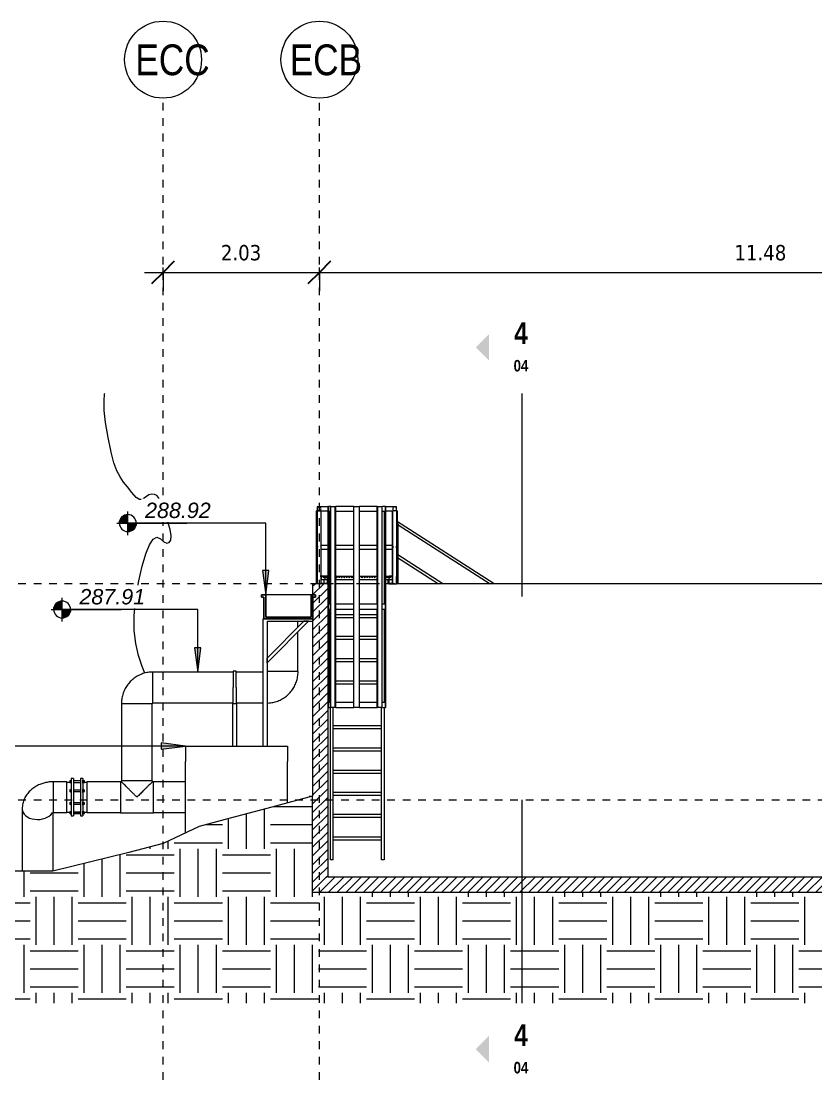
# Model space of a CAD drawing. Header units: metres. Extents: x 118 to 451, y -76 to 55.
# Drawn here: x 425.05 to 435.39, y -3.21 to 10.56 of the extents above; entities that cross this region are included whole.
import ezdxf

# ---------------------------------------------------------------- set-up
doc = ezdxf.new("R2010")
doc.units = ezdxf.units.M
for name, pattern in [('Centre', [0.03175, 0.00635, -0.00475, 0.0159, -0.00475]), ('Grid Line', [0.022225, 0.0127, -0.003175, 0.003175, -0.003175]), ('Hidden', [0.007144, 0.004763, -0.002381])]:
    doc.linetypes.add(name, pattern=pattern)
for name, color, linetype, lineweight in [('A-ANNO-DIMS', 7, 'Continuous', 9), ('A-ANNO-DIMS-100', 7, 'Continuous', 9), ('A-DETL-GENF', 7, 'Continuous', 9), ('A-DETL-THIN', 7, 'Continuous', 9), ('A-FLOR', 7, 'Continuous', 9), ('A-FLOR-HRAL', 7, 'Continuous', 9), ('A-FLOR-LEVL', 7, 'Continuous', 9), ('A-FLOR-PATT', 7, 'Continuous', 35), ('A-GENM', 7, 'Continuous', 9), ('A-WALL', 7, 'Continuous', 9), ('A-WALL-PATT', 7, 'Continuous', 35), ('G-ANNO-DIMS', 7, 'Continuous', 9), ('G-ANNO-SYMB', 7, 'Continuous', 9), ('P-PIPE', 7, 'Continuous', 9), ('S-BEAM', 7, 'Continuous', 9), ('S-COLS', 7, 'Continuous', 9), ('S-GRID', 7, 'Continuous', 9), ('S-GRID-IDEN', 7, 'Continuous', 9)]:
    doc.layers.add(name, color=color, linetype=linetype, lineweight=lineweight)
doc.layers.add('L-PLNT', color=7, linetype='Continuous', lineweight=18, true_color=0x7f7f7f)
doc.styles.add('Arial_I', font='ariali.ttf', dxfattribs={"height": 0.2})
doc.styles.add('Saira Condensed', font='SairaCondensed-Regular.ttf', dxfattribs={"height": 0.4})
doc.styles.add('Saira Condensed_B', font='', dxfattribs={"height": 0.15})
doc.styles.add('Saira Condensed_B_1', font='', dxfattribs={"height": 0.28})
doc.styles.add('Tahoma', font='tahoma.ttf', dxfattribs={"height": 0.2})
doc.styles.get('Saira Condensed_B').set_extended_font_data('Saira Condensed', bold=True)
doc.styles.get('Saira Condensed_B_1').set_extended_font_data('Saira Condensed', bold=True)
doc.dimstyles.new('R_Tahoma_2_0', dxfattribs={"dimscale": 0.3048, "dimtxt": 0.208804, "dimasz": 0.984252, "dimexe": 0.787402, "dimexo": 0.492126, "dimgap": 0.328084, "dimtad": 1, "dimrnd": 0.01, "dimzin": 0, "dimdsep": 46, "dimtxsty": 'Tahoma', "dimblk1": 'OBLIQUE', "dimblk2": 'OBLIQUE', "dimsah": 1, "dimcen": 0.09, "dimdle": 0.787402, "dimazin": 2, "dimtfac": 1, "dimtdec": 4, "dimtix": 1, "dimtmove": 0, "dimatfit": 3, "dimfxl": 1, "dimtvp": 1, "dimtolj": 1, "dimtzin": 0, "dimarcsym": 2})
pattern_1 = [(45, (439.54384, 1.126), (-0.05656854, 0.05656854), [])]

# ---------------------------------------------------------------- blocks, each defined once
blk = doc.blocks.new('M_RPC Tree - Deciduous - Scarlet Oak - 12_5 Meters-642537-Sección 04')
at = {"layer": 'L-PLNT'}
for p, q in [((12.658, 5.617), (12.666, 5.71)), ((12.666, 5.71), (12.668, 5.717)), ((12.661, 5.494), (12.658, 5.617)), ((12.679, 5.337), (12.661, 5.494)), ((12.711, 5.142), (12.679, 5.337)), ((12.749, 4.955), (12.711, 5.142)), ((12.787, 4.814), (12.749, 4.955)), ((12.826, 4.711), (12.787, 4.814)), ((12.867, 4.631), (12.826, 4.711)), ((12.913, 4.565), (12.867, 4.631)), ((12.964, 4.501), (12.913, 4.565)), ((13.021, 4.427), (12.964, 4.501)), ((13.076, 4.365), (13.021, 4.427)), ((13.279, 4.407), (13.241, 4.398)), ((13.316, 4.403), (13.279, 4.407)), ((13.118, 4.338), (13.076, 4.365)), ((13.152, 4.338), (13.118, 4.338)), ((13.182, 4.354), (13.152, 4.338)), ((13.21, 4.377), (13.182, 4.354)), ((13.241, 4.398), (13.21, 4.377)), ((13.344, 4.389), (13.316, 4.403)), ((13.368, 4.362), (13.344, 4.389)), ((13.39, 4.318), (13.368, 4.362)), ((13.414, 4.255), (13.39, 4.318)), ((13.444, 4.17), (13.414, 4.255)), ((13.484, 4.059), (13.444, 4.17)), ((13.518, 3.949), (13.484, 4.059)), ((13.531, 3.866), (13.518, 3.949)), ((13.526, 3.81), (13.531, 3.866)), ((13.201, 3.63), (13.249, 3.748)), ((13.249, 3.748), (13.298, 3.823)), ((13.298, 3.823), (13.346, 3.85)), ((13.346, 3.85), (13.393, 3.827)), ((13.393, 3.827), (13.437, 3.788)), ((13.437, 3.788), (13.476, 3.772)), ((13.476, 3.772), (13.506, 3.778)), ((13.506, 3.778), (13.526, 3.81)), ((13.155, 3.473), (13.201, 3.63)), ((13.113, 3.279), (13.155, 3.473)), ((13.074, 3.054), (13.113, 3.279)), ((13.051, 2.83), (13.074, 3.054)), ((13.052, 2.636), (13.051, 2.83)), ((13.072, 2.465), (13.052, 2.636)), ((13.107, 2.311), (13.072, 2.465)), ((13.155, 2.169), (13.107, 2.311)), ((13.191, 2.08), (13.155, 2.169))]:
    blk.add_line(p, q, dxfattribs=at)
blk = doc.blocks.new('YADRAN_AB_ARQ_MO_000_SITIO_rvt-4-Sección 04')
at = {"layer": 'L-PLNT', "color": 8, "lineweight": 18, "true_color": 0x7f7f7f}
blk.add_blockref('M_RPC Tree - Deciduous - Scarlet Oak - 12_5 Meters-642537-Sección 04', (0, 0), dxfattribs=at)
blk = doc.blocks.new('Elbow - Generic - Standard-1697983-Sección 04')
at = {"layer": 'P-PIPE'}
blk.add_line((15.183, 2.102), (14.78, 2.102), dxfattribs=at)
at = {"layer": 'P-PIPE', "flags": 128}
for points in [[(14.779, 1.692), (14.79, 1.692), (14.806, 1.693), (14.822, 1.695), (14.839, 1.697), (14.855, 1.7), (14.871, 1.704), (14.886, 1.708), (14.902, 1.713), (14.918, 1.718), (14.933, 1.724), (14.948, 1.731), (14.962, 1.738), (14.977, 1.746), (14.991, 1.755), (15.005, 1.764), (15.018, 1.773), (15.031, 1.783), (15.043, 1.794), (15.055, 1.805), (15.067, 1.816), (15.078, 1.828), (15.089, 1.841), (15.099, 1.853), (15.109, 1.867), (15.118, 1.88), (15.126, 1.894), (15.134, 1.908), (15.142, 1.923), (15.149, 1.938), (15.155, 1.953), (15.161, 1.969), (15.166, 1.984), (15.17, 2), (15.174, 2.016), (15.177, 2.032), (15.179, 2.048), (15.181, 2.064), (15.182, 2.081), (15.183, 2.097), (15.183, 2.102)], [(14.78, 2.102), (14.78, 2.101), (14.78, 2.101), (14.78, 2.101), (14.78, 2.101), (14.779, 2.1), (14.779, 2.1), (14.779, 2.1), (14.779, 2.1), (14.779, 2.099), (14.779, 2.099)]]:
    blk.add_lwpolyline(points, dxfattribs=at)
blk = doc.blocks.new('Elbow - Generic - Standard-V104-Sección 04')
at = {"layer": 'P-PIPE'}
for p, q in [((13.294, 1.692), (13.294, 2.095)), ((12.885, 1.686), (13.288, 1.686))]:
    blk.add_line(p, q, dxfattribs=at)
at = {"layer": 'P-PIPE', "flags": 128}
for points in [[(13.294, 2.095), (13.278, 2.095), (13.261, 2.094), (13.245, 2.092), (13.229, 2.09), (13.213, 2.087), (13.197, 2.083), (13.181, 2.079), (13.165, 2.074), (13.15, 2.069), (13.135, 2.063), (13.12, 2.056), (13.105, 2.049), (13.091, 2.041), (13.077, 2.033), (13.063, 2.024), (13.05, 2.014), (13.037, 2.004), (13.024, 1.994), (13.012, 1.982), (13, 1.971), (12.989, 1.959), (12.979, 1.947), (12.968, 1.934), (12.959, 1.921), (12.95, 1.907), (12.941, 1.893), (12.933, 1.879), (12.926, 1.864), (12.919, 1.849), (12.912, 1.834), (12.907, 1.819), (12.902, 1.803), (12.897, 1.787), (12.894, 1.771), (12.891, 1.755), (12.888, 1.739), (12.886, 1.723), (12.885, 1.706), (12.885, 1.69), (12.885, 1.686)], [(13.288, 1.686), (13.288, 1.686), (13.288, 1.686), (13.288, 1.686), (13.288, 1.687), (13.288, 1.687), (13.288, 1.687), (13.288, 1.687), (13.288, 1.688), (13.288, 1.688), (13.288, 1.688), (13.288, 1.688), (13.289, 1.689), (13.289, 1.689), (13.289, 1.689), (13.289, 1.689), (13.289, 1.689), (13.289, 1.69), (13.289, 1.69), (13.29, 1.69), (13.29, 1.69), (13.29, 1.69), (13.29, 1.691), (13.29, 1.691), (13.291, 1.691), (13.291, 1.691), (13.291, 1.691), (13.291, 1.691), (13.291, 1.691), (13.292, 1.691), (13.292, 1.692), (13.292, 1.692), (13.292, 1.692), (13.293, 1.692), (13.293, 1.692), (13.293, 1.692), (13.293, 1.692), (13.294, 1.692), (13.294, 1.692), (13.294, 1.692), (13.294, 1.692)]]:
    blk.add_lwpolyline(points, dxfattribs=at)
blk = doc.blocks.new('Tee - Generic - Standard-1698014-Sección 04')
at = {"layer": 'P-PIPE'}
for p, q in [((12.885, 0.669), (12.872, 0.669)), ((12.872, 0.669), (12.872, 0.266)), ((12.885, 0.682), (12.885, 0.669)), ((13.288, 0.682), (12.885, 0.682)), ((13.288, 0.669), (13.288, 0.682)), ((13.3, 0.669), (13.288, 0.669)), ((13.3, 0.266), (13.3, 0.669)), ((12.872, 0.266), (13.3, 0.266))]:
    blk.add_line(p, q, dxfattribs=at)
for points, knots in [([(13.086, 0.468), (13.081, 0.473), (13.071, 0.483), (13.056, 0.498), (13.041, 0.513), (13.021, 0.533), (12.997, 0.557), (12.969, 0.585), (12.943, 0.611), (12.92, 0.634), (12.904, 0.65), (12.894, 0.66), (12.889, 0.665), (12.885, 0.668), (12.885, 0.669), (12.885, 0.669)], [0, 0, 0, 0, 0.055556, 0.111111, 0.166667, 0.222222, 0.333333, 0.444444, 0.555556, 0.666667, 0.777778, 0.833333, 0.888889, 0.944444, 1, 1, 1, 1]), ([(13.288, 0.669), (13.288, 0.669), (13.287, 0.668), (13.284, 0.665), (13.278, 0.66), (13.269, 0.65), (13.253, 0.634), (13.23, 0.611), (13.203, 0.585), (13.171, 0.552), (13.132, 0.513), (13.101, 0.483), (13.086, 0.468)], [0, 0, 0, 0, 0.055556, 0.111111, 0.166667, 0.222222, 0.333333, 0.444444, 0.555556, 0.666667, 0.833333, 1, 1, 1, 1])]:
    blk.add_open_spline(points, degree=3, knots=knots, dxfattribs=at)
blk = doc.blocks.new('Valvula con brida - Estandar-02 - Valvula con brida Sin Manilla-1724412-Sección 04')
at = {"layer": 'P-PIPE'}
for p, q in [((12.231, 0.689), (12.228, 0.689)), ((12.228, 0.689), (12.228, 0.686)), ((12.231, 0.689), (12.228, 0.689)), ((12.228, 0.689), (12.228, 0.669)), ((12.261, 0.71), (12.231, 0.71)), ((12.231, 0.71), (12.231, 0.468)), ((12.261, 0.71), (12.261, 0.468)), ((12.381, 0.71), (12.351, 0.71)), ((12.351, 0.71), (12.351, 0.468)), ((12.381, 0.71), (12.381, 0.468)), ((12.383, 0.689), (12.381, 0.689)), ((12.383, 0.689), (12.381, 0.689)), ((12.383, 0.686), (12.383, 0.689)), ((12.383, 0.669), (12.383, 0.689)), ((12.213, 0.66), (12.176, 0.66)), ((12.216, 0.679), (12.213, 0.679)), ((12.228, 0.679), (12.213, 0.679)), ((12.213, 0.679), (12.213, 0.679)), ((12.213, 0.679), (12.213, 0.665)), ((12.213, 0.665), (12.213, 0.659)), ((12.213, 0.659), (12.216, 0.659)), ((12.213, 0.659), (12.228, 0.659)), ((12.213, 0.659), (12.213, 0.659)), ((12.228, 0.561), (12.213, 0.561)), ((12.213, 0.561), (12.213, 0.542)), ((12.216, 0.67), (12.216, 0.684)), ((12.216, 0.684), (12.228, 0.684)), ((12.216, 0.654), (12.216, 0.67)), ((12.228, 0.67), (12.216, 0.67)), ((12.228, 0.654), (12.216, 0.654)), ((12.216, 0.552), (12.216, 0.566)), ((12.216, 0.566), (12.228, 0.566)), ((12.216, 0.536), (12.216, 0.552)), ((12.228, 0.552), (12.216, 0.552)), ((12.228, 0.669), (12.228, 0.649)), ((12.228, 0.649), (12.231, 0.649)), ((12.231, 0.571), (12.228, 0.571)), ((12.228, 0.571), (12.228, 0.551)), ((12.228, 0.551), (12.228, 0.531)), ((12.351, 0.679), (12.261, 0.679)), ((12.351, 0.679), (12.261, 0.679)), ((12.261, 0.659), (12.351, 0.659)), ((12.261, 0.659), (12.351, 0.659)), ((12.351, 0.561), (12.261, 0.561)), ((12.381, 0.649), (12.383, 0.649)), ((12.383, 0.571), (12.381, 0.571)), ((12.383, 0.684), (12.396, 0.684)), ((12.402, 0.679), (12.383, 0.679)), ((12.396, 0.67), (12.383, 0.67)), ((12.383, 0.649), (12.383, 0.669)), ((12.383, 0.659), (12.402, 0.659)), ((12.396, 0.654), (12.383, 0.654)), ((12.383, 0.551), (12.383, 0.571)), ((12.383, 0.566), (12.396, 0.566)), ((12.402, 0.561), (12.383, 0.561)), ((12.396, 0.552), (12.383, 0.552)), ((12.383, 0.531), (12.383, 0.551)), ((12.396, 0.684), (12.396, 0.67)), ((12.402, 0.679), (12.396, 0.679)), ((12.396, 0.67), (12.396, 0.654)), ((12.396, 0.659), (12.402, 0.659)), ((12.396, 0.566), (12.396, 0.552)), ((12.396, 0.552), (12.396, 0.536)), ((12.402, 0.679), (12.402, 0.679)), ((12.402, 0.665), (12.402, 0.679)), ((12.402, 0.659), (12.402, 0.665)), ((12.436, 0.66), (12.402, 0.66)), ((12.402, 0.659), (12.402, 0.659)), ((12.402, 0.542), (12.402, 0.561)), ((12.213, 0.542), (12.213, 0.541)), ((12.213, 0.541), (12.228, 0.541)), ((12.228, 0.536), (12.216, 0.536)), ((12.228, 0.531), (12.231, 0.531)), ((12.231, 0.468), (12.231, 0.225)), ((12.261, 0.541), (12.351, 0.541)), ((12.261, 0.468), (12.261, 0.225)), ((12.351, 0.468), (12.351, 0.225)), ((12.381, 0.531), (12.383, 0.531)), ((12.381, 0.468), (12.381, 0.225)), ((12.383, 0.541), (12.402, 0.541)), ((12.396, 0.536), (12.383, 0.536)), ((12.402, 0.541), (12.402, 0.542)), ((12.228, 0.396), (12.213, 0.396)), ((12.213, 0.396), (12.213, 0.395)), ((12.213, 0.395), (12.213, 0.376)), ((12.213, 0.376), (12.228, 0.376)), ((12.216, 0.387), (12.216, 0.401)), ((12.216, 0.401), (12.228, 0.401)), ((12.216, 0.371), (12.216, 0.387)), ((12.228, 0.387), (12.216, 0.387)), ((12.228, 0.371), (12.216, 0.371)), ((12.216, 0.266), (12.216, 0.28)), ((12.216, 0.28), (12.228, 0.28)), ((12.231, 0.406), (12.228, 0.406)), ((12.228, 0.406), (12.228, 0.386)), ((12.228, 0.386), (12.228, 0.366)), ((12.228, 0.366), (12.231, 0.366)), ((12.231, 0.285), (12.228, 0.285)), ((12.228, 0.285), (12.228, 0.265)), ((12.351, 0.396), (12.261, 0.396)), ((12.261, 0.376), (12.351, 0.376)), ((12.383, 0.406), (12.381, 0.406)), ((12.381, 0.366), (12.383, 0.366)), ((12.383, 0.285), (12.381, 0.285)), ((12.383, 0.386), (12.383, 0.406)), ((12.383, 0.401), (12.396, 0.401)), ((12.402, 0.396), (12.383, 0.396)), ((12.396, 0.387), (12.383, 0.387)), ((12.383, 0.366), (12.383, 0.386)), ((12.383, 0.376), (12.402, 0.376)), ((12.396, 0.371), (12.383, 0.371)), ((12.383, 0.265), (12.383, 0.285)), ((12.383, 0.28), (12.396, 0.28)), ((12.396, 0.401), (12.396, 0.387)), ((12.396, 0.387), (12.396, 0.371)), ((12.396, 0.28), (12.396, 0.266)), ((12.402, 0.395), (12.402, 0.396)), ((12.402, 0.376), (12.402, 0.395)), ((12.176, 0.275), (12.216, 0.275)), ((12.216, 0.275), (12.213, 0.275)), ((12.228, 0.275), (12.213, 0.275)), ((12.213, 0.275), (12.213, 0.275)), ((12.213, 0.275), (12.213, 0.269)), ((12.213, 0.269), (12.213, 0.255)), ((12.213, 0.255), (12.216, 0.255)), ((12.213, 0.255), (12.228, 0.255)), ((12.213, 0.255), (12.213, 0.255)), ((12.216, 0.25), (12.216, 0.266)), ((12.228, 0.266), (12.216, 0.266)), ((12.228, 0.25), (12.216, 0.25)), ((12.228, 0.265), (12.228, 0.245)), ((12.228, 0.248), (12.228, 0.245)), ((12.228, 0.245), (12.231, 0.245)), ((12.228, 0.245), (12.231, 0.245)), ((12.231, 0.225), (12.261, 0.225)), ((12.351, 0.275), (12.261, 0.275)), ((12.351, 0.275), (12.261, 0.275)), ((12.261, 0.275), (12.351, 0.275)), ((12.261, 0.255), (12.351, 0.255)), ((12.261, 0.255), (12.351, 0.255)), ((12.351, 0.225), (12.381, 0.225)), ((12.381, 0.245), (12.383, 0.245)), ((12.381, 0.245), (12.383, 0.245)), ((12.402, 0.275), (12.383, 0.275)), ((12.396, 0.266), (12.383, 0.266)), ((12.383, 0.245), (12.383, 0.265)), ((12.383, 0.255), (12.402, 0.255)), ((12.396, 0.25), (12.383, 0.25)), ((12.383, 0.245), (12.383, 0.248)), ((12.402, 0.275), (12.396, 0.275)), ((12.396, 0.275), (12.436, 0.275)), ((12.396, 0.266), (12.396, 0.25)), ((12.396, 0.255), (12.402, 0.255)), ((12.402, 0.275), (12.402, 0.275)), ((12.402, 0.269), (12.402, 0.275)), ((12.402, 0.255), (12.402, 0.269)), ((12.402, 0.255), (12.402, 0.255))]:
    blk.add_line(p, q, dxfattribs=at)
blk = doc.blocks.new('Elbow - Generic - Standard-V105-Sección 04')
at = {"layer": 'P-PIPE'}
for p, q in [((12.003, 0.617), (12.003, 0.669)), ((12.003, 0.266), (12.003, 0.617))]:
    blk.add_line(p, q, dxfattribs=at)
at = {"layer": 'P-PIPE', "flags": 128}
for points in [[(12.003, 0.669), (11.989, 0.669), (11.974, 0.668), (11.96, 0.667), (11.946, 0.666), (11.932, 0.664), (11.917, 0.661), (11.903, 0.659), (11.889, 0.655), (11.875, 0.652), (11.861, 0.648), (11.848, 0.643), (11.834, 0.638), (11.821, 0.633), (11.807, 0.627), (11.794, 0.62), (11.781, 0.613), (11.768, 0.606), (11.756, 0.598), (11.743, 0.59), (11.731, 0.581), (11.719, 0.571), (11.708, 0.561), (11.697, 0.551), (11.686, 0.54), (11.675, 0.528), (11.665, 0.516), (11.656, 0.504), (11.647, 0.49), (11.638, 0.477), (11.63, 0.462), (11.623, 0.448), (11.617, 0.433), (11.611, 0.417), (11.606, 0.401), (11.602, 0.385), (11.598, 0.368), (11.596, 0.352), (11.594, 0.335), (11.593, 0.318), (11.593, 0.313)], [(11.976, 0.26), (11.976, 0.26), (11.976, 0.261), (11.977, 0.261), (11.977, 0.261), (11.978, 0.262), (11.979, 0.262), (11.981, 0.263), (11.982, 0.263), (11.984, 0.263), (11.985, 0.264), (11.987, 0.264), (11.989, 0.265), (11.991, 0.265), (11.994, 0.265), (11.996, 0.266), (11.998, 0.266), (12, 0.266), (12.003, 0.266), (12.003, 0.266)]]:
    blk.add_lwpolyline(points, dxfattribs=at)
at = {"layer": 'P-PIPE'}
blk.add_ellipse((11.795, 0.313), major_axis=(0.202, 0), ratio=0.669131, start_param=3.141593, end_param=5.893635, dxfattribs=at)
blk = doc.blocks.new('M_Envase Estanque Cab - M_Envase Estanque Cab-1732751-Sección 04')
at = {"layer": 'A-GENM', "lineweight": 25}
for p, q in [((14.761, 3.098), (14.705, 3.098)), ((14.705, 3.098), (14.705, 3.07)), ((14.705, 3.07), (14.739, 3.07)), ((14.739, 3.07), (14.739, 2.788)), ((14.761, 2.808), (14.761, 3.098)), ((15.41, 3.098), (15.354, 3.098)), ((15.354, 3.098), (15.354, 2.808)), ((15.376, 2.788), (15.376, 3.07)), ((15.376, 3.07), (15.41, 3.07)), ((15.41, 3.07), (15.41, 3.098)), ((14.739, 2.788), (15.376, 2.788)), ((15.354, 2.808), (14.761, 2.808))]:
    blk.add_line(p, q, dxfattribs=at)
at = {"layer": 'A-GENM'}
blk.add_line((15.354, 3.098), (14.761, 3.098), dxfattribs=at)
blk = doc.blocks.new('M_Soporte Envase - M_Soporte Envase-1734466-Sección 04')
at = {"layer": 'A-GENM'}
for p, q in [((14.729, 2.786), (15.372, 2.786)), ((14.729, 1.133), (14.729, 2.786)), ((14.774, 2.211), (15.319, 2.756)), ((15.259, 2.756), (14.774, 2.271)), ((14.779, 2.756), (14.779, 1.133)), ((14.779, 2.756), (15.372, 2.756)), ((15.319, 2.756), (15.259, 2.756)), ((14.774, 2.271), (14.774, 2.211))]:
    blk.add_line(p, q, dxfattribs=at)
blk = doc.blocks.new('M_Soporte Tuberia Envase - M_Soporte Tuberia Envase-1737303-Sección 04')
at = {"layer": 'A-GENM'}
for p, q in [((14.378, 2.106), (14.338, 2.106)), ((14.338, 2.106), (14.338, 1.893)), ((14.378, 1.893), (14.378, 2.106)), ((14.338, 1.682), (14.338, 1.893)), ((14.378, 1.893), (14.378, 1.682)), ((14.333, 1.133), (14.333, 1.682)), ((14.383, 1.682), (14.333, 1.682)), ((14.383, 1.682), (14.383, 1.133))]:
    blk.add_line(p, q, dxfattribs=at)
blk = doc.blocks.new('M_Esc Estanque Cabecera-01 - M_Esc Estanque Cabecera-01-1743909-Sección 04')
at = {"layer": 'A-GENM'}
for p, q in [((17.735, 3.242), (16.464, 4.057)), ((16.486, 4.008), (17.679, 3.242)), ((16.486, 3.242), (16.486, 4.008)), ((16.464, 3.592), (17.01, 3.242)), ((17.065, 3.242), (16.479, 3.618))]:
    blk.add_line(p, q, dxfattribs=at)
for points, knots in [([(16.464, 4.048), (16.464, 4.047), (16.465, 4.045), (16.468, 4.041), (16.47, 4.037), (16.471, 4.035)], [0.8406565, 0.8406565, 0.8406565, 0.8406565, 0.875, 0.9166667, 1, 1, 1, 1]), ([(16.471, 4.035), (16.472, 4.033), (16.474, 4.029), (16.477, 4.025), (16.478, 4.022), (16.479, 4.02), (16.48, 4.018), (16.481, 4.016), (16.482, 4.014), (16.483, 4.013), (16.484, 4.012), (16.485, 4.01), (16.485, 4.009), (16.486, 4.008), (16.486, 4.008), (16.486, 4.008), (16.486, 4.008)], [0, 0, 0, 0, 0.0833333, 0.125, 0.1666667, 0.1875, 0.2083333, 0.25, 0.2708333, 0.2916667, 0.3333333, 0.3541667, 0.375, 0.4166667, 0.4583333, 0.5, 0.5, 0.5, 0.5])]:
    blk.add_open_spline(points, degree=3, knots=knots, dxfattribs=at)
blk = doc.blocks.new('RHS-Rectangular Hollow Section - 100 x 100-1779374-Sección 04')
at = {"layer": 'S-BEAM'}
for p, q in [((15.523, 3.248), (15.523, 3.292)), ((15.523, 3.248), (15.523, 3.245)), ((16.351, 3.292), (16.351, 3.248)), ((16.351, 3.242), (16.351, 3.248))]:
    blk.add_line(p, q, dxfattribs=at)
at = {"layer": 'S-BEAM', "linetype": 'Hidden'}
for p, q in [((15.56, 3.245), (15.574, 3.245)), ((15.594, 3.245), (15.605, 3.245)), ((15.675, 3.245), (15.907, 3.245)), ((15.982, 3.245), (16.211, 3.245)), ((16.301, 3.245), (16.31, 3.245)), ((16.324, 3.245), (16.351, 3.245))]:
    blk.add_line(p, q, dxfattribs=at)
blk = doc.blocks.new('RHS-Rectangular Hollow Section - 100 x 100-1742798-Sección 04')
at = {"layer": 'S-BEAM'}
for p, q in [((15.56, 3.342), (15.472, 3.342)), ((15.472, 3.339), (15.56, 3.339)), ((15.563, 3.335), (15.563, 3.248)), ((15.566, 3.248), (15.566, 3.335)), ((15.56, 3.245), (15.472, 3.245))]:
    blk.add_line(p, q, dxfattribs=at)
for centre, radius, start, end in [((15.472, 3.335), 0.0064, 90, 105), ((15.472, 3.335), 0.0032, 90, 120), ((15.56, 3.335), 0.0064, 0, 90), ((15.56, 3.335), 0.0032, 0, 90), ((15.472, 3.248), 0.0032, 240, 270), ((15.472, 3.248), 0.0064, 255, 270), ((15.56, 3.248), 0.0064, 270, 0), ((15.56, 3.248), 0.0032, 270, 0), ((15.56, 3.248), 0.0064, 270, 0), ((15.56, 3.248), 0.0032, 270, 0)]:
    blk.add_arc(centre, radius, start, end, dxfattribs=at)
blk = doc.blocks.new('RHS-Rectangular Hollow Section - 100 x 100-V106-Sección 04')
at = {"layer": 'S-BEAM'}
for p, q in [((16.364, 3.335), (16.364, 3.248)), ((16.367, 3.248), (16.367, 3.335)), ((16.417, 3.342), (16.37, 3.342)), ((16.37, 3.339), (16.417, 3.339)), ((16.461, 3.335), (16.461, 3.248)), ((16.464, 3.248), (16.464, 3.335)), ((16.417, 3.245), (16.37, 3.245)), ((16.37, 3.242), (16.417, 3.242))]:
    blk.add_line(p, q, dxfattribs=at)
for centre, radius, start, end in [((16.37, 3.335), 0.0064, 90, 180), ((16.37, 3.335), 0.0032, 90, 180), ((16.457, 3.335), 0.0064, 0, 60), ((16.457, 3.335), 0.0032, 0, 15), ((16.37, 3.248), 0.0064, 180, 270), ((16.37, 3.248), 0.0064, 180, 270), ((16.37, 3.248), 0.0032, 180, 270), ((16.37, 3.248), 0.0032, 180, 270), ((16.457, 3.248), 0.0064, 300, 0), ((16.457, 3.248), 0.0032, 345, 0)]:
    blk.add_arc(centre, radius, start, end, dxfattribs=at)
blk = doc.blocks.new('M_Concrete-Rectangular-Column - 400 x 400-1744842-Sección 04')
at = {"layer": 'S-COLS'}
h = blk.add_hatch(dxfattribs=at)
h.set_pattern_fill('FP_43', color=256, style=0, pattern_type=2)
h.set_pattern_definition([(0, (26.072, 1.126), (0.8128, 0.2032), [0.03353, -0.57607, 0.03353, -0.57607, -3.251]), (0, (26.072, 1.126), (0.8128, 0.2032), [-1.219, 0.03353, -1.186, 0.03353, -0.57607, -1.422]), (0, (26.072, 1.126), (0.8128, 0.2032), [-3.048, 0.03353, -0.37287, 0.03353, -0.98247]), (120, (26.377, 1.228), (-0.5823764, 0.6023054), [0.03353, -0.57607, 0.03353, -0.57607, -3.251]), (120, (26.377, 1.228), (-0.5823764, 0.6023054), [-1.219, 0.03353, -1.186, 0.03353, -0.57607, -1.422]), (120, (26.377, 1.228), (-0.5823764, 0.6023054), [-3.048, 0.03353, -0.37287, 0.03353, -0.98247]), (240, (26.478, 1.634), (-0.2304236, -0.8055054), [0.03353, -0.57607, 0.03353, -0.57607, -3.251]), (240, (26.478, 1.634), (-0.2304236, -0.8055054), [-1.219, 0.03353, -1.186, 0.03353, -0.57607, -1.422]), (240, (26.478, 1.634), (-0.2304236, -0.8055054), [-3.048, 0.03353, -0.37287, 0.03353, -0.98247])])
h.paths.add_polyline_path([(15.326, 0.468), (15.361, 0.478), (15.326, 0.478)])
for p, q in [((15.326, 0.478), (15.326, 0.468)), ((15.361, 0.478), (15.326, 0.478))]:
    blk.add_line(p, q, dxfattribs=at)
blk = doc.blocks.new('Railing - 2_-1754973-Sección 04')
at = {"layer": 'A-FLOR-HRAL'}
for p, q in [((15.432, 4.192), (15.432, 3.242)), ((15.432, 4.192), (15.482, 4.192)), ((15.482, 3.242), (15.482, 4.192))]:
    blk.add_line(p, q, dxfattribs=at)
blk = doc.blocks.new('Railing - Railing-1754849-Sección 04')
at = {"layer": 'A-FLOR-HRAL'}
for centre, start, end in [((15.457, 4.217), 0, 180), ((15.457, 4.217), 180, 0), ((15.457, 3.717), 150, 180), ((15.457, 3.717), 180, 210), ((15.457, 3.717), 0, 30), ((15.457, 3.717), 330, 0)]:
    blk.add_arc(centre, 0.025, start, end, dxfattribs=at)
blk.add_blockref('Railing - 2_-1754973-Sección 04', (0, 0))
blk = doc.blocks.new('Railing - 2_-V108-Sección 04')
at = {"layer": 'A-FLOR-HRAL'}
for p, q in [((16.407, 4.192), (16.407, 3.342)), ((16.407, 4.192), (16.413, 4.192)), ((16.407, 3.292), (16.407, 3.245))]:
    blk.add_line(p, q, dxfattribs=at)
blk = doc.blocks.new('Railing - 2_-V109-Sección 04')
at = {"layer": 'A-FLOR-HRAL'}
for p in [(16.464, 4.192), (16.474, 4.051)]:
    blk.add_line(p, (16.474, 4.192), dxfattribs=at)
blk = doc.blocks.new('Railing - 2_-V110-Sección 04')
at = {"layer": 'A-FLOR-HRAL'}
for q in [(15.419, 3.242), (15.432, 4.192)]:
    blk.add_line((15.419, 4.192), q, dxfattribs=at)
blk = doc.blocks.new('Railing - Railing-1754991-Sección 04')
at = {"layer": 'A-FLOR-HRAL'}
for p, q in [((15.574, 4.242), (15.432, 4.242)), ((15.432, 4.242), (15.432, 4.217)), ((15.432, 4.217), (15.432, 4.192)), ((15.482, 4.192), (15.574, 4.192)), ((16.323, 4.192), (16.414, 4.192)), ((16.462, 4.242), (16.324, 4.242)), ((16.462, 4.227), (16.462, 4.242)), ((16.462, 4.192), (16.462, 4.207)), ((15.574, 3.742), (15.482, 3.742)), ((15.605, 3.742), (15.594, 3.742)), ((15.907, 3.742), (15.675, 3.742)), ((16.212, 3.742), (15.982, 3.742)), ((16.31, 3.742), (16.301, 3.742)), ((16.414, 3.742), (16.324, 3.742)), ((15.482, 3.692), (15.574, 3.692)), ((15.594, 3.692), (15.605, 3.692)), ((15.675, 3.692), (15.907, 3.692)), ((15.982, 3.692), (16.212, 3.692)), ((16.301, 3.692), (16.31, 3.692)), ((16.324, 3.692), (16.414, 3.692))]:
    blk.add_line(p, q, dxfattribs=at)
for name in ['Railing - 2_-V110-Sección 04', 'Railing - 2_-V108-Sección 04', 'Railing - 2_-V109-Sección 04']:
    blk.add_blockref(name, (0, 0))
blk = doc.blocks.new('Railing - 2_-V111-Sección 04')
at = {"layer": 'A-FLOR-HRAL'}
for p, q in [((16.414, 3.242), (16.414, 4.192)), ((16.464, 4.192), (16.414, 4.192)), ((16.464, 4.192), (16.464, 3.242)), ((16.417, 3.242), (16.464, 3.242))]:
    blk.add_line(p, q, dxfattribs=at)
blk = doc.blocks.new('Railing - Railing-1755093-Sección 04')
at = {"layer": 'A-FLOR-HRAL'}
for centre, start, end in [((16.439, 4.217), 0, 180), ((16.439, 4.217), 180, 270), ((16.439, 4.217), 270.4054, 0), ((16.439, 3.717), 150, 180), ((16.439, 3.717), 180, 210), ((16.439, 3.717), 0, 30), ((16.439, 3.717), 330, 0)]:
    blk.add_arc(centre, 0.025, start, end, dxfattribs=at)
blk.add_blockref('Railing - 2_-V111-Sección 04', (0, 0))
blk = doc.blocks.new('M_Escalera Marinera - M_Escalera Marinera-1756132-Sección 04')
at = {"layer": 'A-GENM'}
for p, q in [((15.574, 4.249), (15.578, 4.249)), ((15.574, 1.635), (15.574, 4.249)), ((15.576, 4.249), (15.576, 4.186)), ((15.607, 4.249), (15.576, 4.249)), ((15.576, 4.186), (15.607, 4.186)), ((15.588, 2.977), (15.588, 4.186)), ((15.594, 4.186), (15.594, 2.977)), ((15.605, 2.977), (15.605, 4.186)), ((15.608, 4.249), (15.664, 4.249)), ((15.608, 1.635), (15.608, 4.249)), ((15.664, 4.249), (15.675, 4.249)), ((15.664, 1.635), (15.664, 4.249)), ((15.907, 4.249), (15.674, 4.249)), ((15.674, 4.186), (15.907, 4.186)), ((15.675, 1.635), (15.675, 4.249)), ((15.907, 4.249), (15.982, 4.249)), ((15.907, 1.635), (15.907, 4.249)), ((16.212, 4.249), (15.982, 4.249)), ((15.982, 1.635), (15.982, 4.249)), ((15.982, 4.186), (16.212, 4.186)), ((16.211, 4.249), (16.222, 4.249)), ((16.211, 2.977), (16.211, 4.249)), ((16.222, 4.249), (16.278, 4.249)), ((16.222, 1.635), (16.222, 4.249)), ((16.278, 1.635), (16.278, 4.249)), ((16.321, 4.249), (16.279, 4.249)), ((16.279, 4.186), (16.321, 4.186)), ((16.301, 4.186), (16.301, 2.977)), ((16.31, 2.977), (16.31, 4.186)), ((16.32, 4.249), (16.32, 4.186)), ((16.32, 4.249), (16.324, 4.249)), ((16.321, 4.186), (16.321, 4.249)), ((16.324, 1.635), (16.324, 4.249)), ((15.576, 2.977), (15.576, 2.913)), ((15.607, 2.977), (15.576, 2.977)), ((15.576, 2.913), (15.607, 2.913)), ((15.577, 2.913), (15.577, 2.977)), ((15.588, 1.698), (15.588, 2.913)), ((15.594, 2.913), (15.594, 1.698)), ((15.605, 1.698), (15.605, 2.913)), ((15.907, 2.977), (15.675, 2.977)), ((15.675, 2.913), (15.907, 2.913)), ((16.212, 2.977), (15.982, 2.977)), ((15.982, 2.913), (16.212, 2.913)), ((16.211, 1.635), (16.211, 2.913)), ((16.212, 2.977), (16.212, 2.913)), ((16.321, 2.977), (16.279, 2.977)), ((16.279, 2.913), (16.321, 2.913)), ((16.301, 2.913), (16.301, 1.698)), ((16.31, 1.698), (16.31, 2.913)), ((16.32, 2.977), (16.32, 2.913)), ((16.321, 2.913), (16.321, 2.977)), ((15.675, 2.844), (15.907, 2.844)), ((15.675, 2.805), (15.907, 2.805)), ((15.982, 2.844), (16.211, 2.844)), ((15.982, 2.805), (16.211, 2.805)), ((15.675, 2.56), (15.907, 2.56)), ((15.675, 2.521), (15.907, 2.521)), ((15.982, 2.56), (16.211, 2.56)), ((15.982, 2.521), (16.211, 2.521)), ((15.675, 2.272), (15.907, 2.272)), ((15.675, 2.233), (15.907, 2.233)), ((15.982, 2.272), (16.211, 2.272)), ((15.982, 2.233), (16.212, 2.233)), ((15.675, 1.981), (15.907, 1.981)), ((15.675, 1.942), (15.907, 1.942)), ((15.982, 1.981), (16.211, 1.981)), ((15.982, 1.942), (16.211, 1.942)), ((15.576, 1.698), (15.576, 1.635)), ((15.607, 1.698), (15.576, 1.698)), ((15.907, 1.698), (15.674, 1.698)), ((16.212, 1.698), (15.982, 1.698)), ((16.321, 1.698), (16.279, 1.698)), ((16.32, 1.698), (16.32, 1.635)), ((16.321, 1.635), (16.321, 1.698)), ((15.578, 1.635), (15.574, 1.635)), ((15.576, 1.635), (15.607, 1.635)), ((15.605, -0.347), (15.605, 1.635)), ((15.664, 1.635), (15.608, 1.635)), ((15.639, -0.347), (15.639, 1.635)), ((15.675, 1.635), (15.664, 1.635)), ((15.674, 1.635), (15.907, 1.635)), ((15.982, 1.635), (15.907, 1.635)), ((15.982, 1.635), (16.212, 1.635)), ((16.222, 1.635), (16.211, 1.635)), ((16.278, 1.635), (16.222, 1.635)), ((16.267, -0.347), (16.267, 1.635)), ((16.279, 1.635), (16.321, 1.635)), ((16.301, 1.635), (16.301, -0.347)), ((16.324, 1.635), (16.32, 1.635)), ((15.639, 1.401), (16.267, 1.401)), ((15.639, 1.362), (16.267, 1.362)), ((15.639, 1.111), (16.267, 1.111)), ((15.639, 1.072), (16.267, 1.072)), ((15.639, 0.821), (16.267, 0.821)), ((15.639, 0.782), (16.267, 0.782)), ((15.639, 0.535), (16.267, 0.535)), ((15.639, 0.496), (16.267, 0.496)), ((15.639, 0.246), (16.267, 0.246)), ((15.639, 0.207), (16.267, 0.207)), ((15.639, -0.046), (16.267, -0.046)), ((15.639, -0.085), (16.267, -0.085)), ((15.639, -0.347), (15.605, -0.347)), ((16.301, -0.347), (16.267, -0.347))]:
    blk.add_line(p, q, dxfattribs=at)
blk = doc.blocks.new('Grating Peldaño - 980 x 1000-1766484-Sección 04')
at = {"layer": 'A-GENM'}
for p, q in [((15.482, 3.292), (15.482, 3.339)), ((15.482, 3.339), (15.482, 3.292)), ((15.518, 3.321), (15.518, 3.339)), ((15.521, 3.321), (15.518, 3.321)), ((15.521, 3.339), (15.521, 3.321)), ((15.532, 3.339), (15.532, 3.292)), ((15.551, 3.321), (15.551, 3.339)), ((15.554, 3.321), (15.551, 3.321)), ((15.554, 3.339), (15.554, 3.321)), ((15.56, 3.342), (15.574, 3.342)), ((15.594, 3.342), (15.605, 3.342)), ((15.675, 3.342), (15.907, 3.342)), ((15.683, 3.342), (15.686, 3.342)), ((15.683, 3.321), (15.683, 3.342)), ((15.686, 3.321), (15.683, 3.321)), ((15.686, 3.342), (15.686, 3.321)), ((15.716, 3.342), (15.719, 3.342)), ((15.716, 3.321), (15.716, 3.342)), ((15.719, 3.321), (15.716, 3.321)), ((15.719, 3.342), (15.719, 3.321)), ((15.749, 3.342), (15.752, 3.342)), ((15.749, 3.321), (15.749, 3.342)), ((15.752, 3.321), (15.749, 3.321)), ((15.752, 3.342), (15.752, 3.321)), ((15.782, 3.342), (15.785, 3.342)), ((15.782, 3.321), (15.782, 3.342)), ((15.785, 3.321), (15.782, 3.321)), ((15.785, 3.342), (15.785, 3.321)), ((15.815, 3.342), (15.818, 3.342)), ((15.815, 3.321), (15.815, 3.342)), ((15.818, 3.321), (15.815, 3.321)), ((15.818, 3.342), (15.818, 3.321)), ((15.848, 3.342), (15.851, 3.342)), ((15.848, 3.321), (15.848, 3.342)), ((15.851, 3.321), (15.848, 3.321)), ((15.851, 3.342), (15.851, 3.321)), ((15.881, 3.342), (15.884, 3.342)), ((15.881, 3.321), (15.881, 3.342)), ((15.884, 3.321), (15.881, 3.321)), ((15.884, 3.342), (15.884, 3.321)), ((15.983, 3.342), (15.983, 3.321)), ((15.983, 3.342), (16.211, 3.342)), ((16.013, 3.342), (16.016, 3.342)), ((16.013, 3.321), (16.013, 3.342)), ((16.016, 3.321), (16.013, 3.321)), ((16.016, 3.342), (16.016, 3.321)), ((16.046, 3.342), (16.049, 3.342)), ((16.046, 3.321), (16.046, 3.342)), ((16.049, 3.321), (16.046, 3.321)), ((16.049, 3.342), (16.049, 3.321)), ((16.079, 3.342), (16.082, 3.342)), ((16.079, 3.321), (16.079, 3.342)), ((16.082, 3.321), (16.079, 3.321)), ((16.082, 3.342), (16.082, 3.321)), ((16.112, 3.342), (16.115, 3.342)), ((16.112, 3.321), (16.112, 3.342)), ((16.115, 3.321), (16.112, 3.321)), ((16.115, 3.342), (16.115, 3.321)), ((16.145, 3.342), (16.148, 3.342)), ((16.145, 3.321), (16.145, 3.342)), ((16.148, 3.321), (16.145, 3.321)), ((16.148, 3.342), (16.148, 3.321)), ((16.178, 3.342), (16.181, 3.342)), ((16.178, 3.321), (16.178, 3.342)), ((16.181, 3.321), (16.178, 3.321)), ((16.181, 3.342), (16.181, 3.321)), ((16.211, 3.321), (16.211, 3.342)), ((16.301, 3.342), (16.31, 3.342)), ((16.31, 3.321), (16.31, 3.342)), ((16.324, 3.342), (16.37, 3.342)), ((16.343, 3.342), (16.346, 3.342)), ((16.343, 3.321), (16.343, 3.342)), ((16.346, 3.321), (16.343, 3.321)), ((16.346, 3.342), (16.346, 3.321)), ((16.376, 3.321), (16.376, 3.339)), ((16.379, 3.321), (16.376, 3.321)), ((16.379, 3.339), (16.379, 3.321)), ((16.409, 3.321), (16.409, 3.339)), ((16.412, 3.321), (16.409, 3.321)), ((16.412, 3.339), (16.412, 3.321)), ((16.412, 3.292), (16.412, 3.339)), ((15.532, 3.292), (15.482, 3.292)), ((15.563, 3.292), (15.482, 3.292)), ((15.574, 3.292), (15.566, 3.292)), ((15.605, 3.292), (15.594, 3.292)), ((15.907, 3.292), (15.675, 3.292)), ((16.211, 3.292), (15.982, 3.292)), ((16.31, 3.292), (16.301, 3.292)), ((16.364, 3.292), (16.324, 3.292)), ((16.416, 3.292), (16.367, 3.292)), ((16.416, 3.292), (16.412, 3.292))]:
    blk.add_line(p, q, dxfattribs=at)
blk = doc.blocks.new('Grid - 5mm-1144975-Sección 04')
at = {"layer": 'S-GRID-IDEN', "color": 253, "true_color": 0xaaaaaa}
blk.add_circle((15.46, 10.056), 0.5, dxfattribs=at)
blk = doc.blocks.new('Section - Símbolo_Detalle_Plano-1146154-Sección 04')
at = {"layer": 'G-ANNO-SYMB', "true_color": 0x808080}
blk.add_hatch(color=8, dxfattribs=at).paths.add_polyline_path([(24.385, -2.638), (24.385, -2.979), (24.556, -2.808)])
blk = doc.blocks.new('DIMBLOCK56-Sección 04')
at = {"layer": 'A-ANNO-DIMS-100', "lineweight": 35}
for p, q in [((426.898, 7.29), (427.048, 7.44)), ((428.932, 7.29), (429.082, 7.44)), ((426.898, 7.29), (426.748, 7.14)), ((428.932, 7.29), (428.782, 7.14))]:
    blk.add_line(p, q, dxfattribs=at)
at = {"layer": 'A-ANNO-DIMS-100'}
for p, q in [((426.898, 7.29), (426.898, 7.353)), ((428.932, 7.29), (428.932, 7.353)), ((426.658, 7.29), (428.932, 7.29)), ((426.898, 7.29), (426.898, 7.05)), ((428.932, 7.29), (428.932, 7.05))]:
    blk.add_line(p, q, dxfattribs=at)
at = {"layer": 'A-ANNO-DIMS-100', "color": 0, "insert": (427.65, 7.647), "char_height": 0.2, "width": 0.63636, "attachment_point": 1, "line_spacing_factor": 0.994306, "style": 'Tahoma'}
blk.add_mtext('2.03', dxfattribs=at)
blk = doc.blocks.new('_Oblique')
at = {"color": 0, "linetype": 'ByBlock', "lineweight": -2}
blk.add_line((-0.5, -0.5), (0.5, 0.5), dxfattribs=at)
blk = doc.blocks.new('DIMBLOCK57-Sección 04')
at = {"layer": 'A-ANNO-DIMS-100', "lineweight": 35}
for p, q in [((428.932, 7.29), (429.082, 7.44)), ((440.408, 7.29), (440.558, 7.44)), ((428.932, 7.29), (428.782, 7.14)), ((440.408, 7.29), (440.258, 7.14))]:
    blk.add_line(p, q, dxfattribs=at)
at = {"layer": 'A-ANNO-DIMS-100'}
for p, q in [((428.932, 7.29), (428.932, 7.353)), ((440.408, 7.29), (440.408, 7.353)), ((428.932, 7.29), (440.648, 7.29)), ((428.932, 7.29), (428.932, 7.05)), ((440.408, 7.29), (440.408, 7.05))]:
    blk.add_line(p, q, dxfattribs=at)
at = {"layer": 'A-ANNO-DIMS-100', "color": 0, "insert": (434.33, 7.647), "char_height": 0.2, "width": 0.81533, "attachment_point": 1, "line_spacing_factor": 0.994306, "style": 'Tahoma'}
blk.add_mtext('11.48', dxfattribs=at)
blk = doc.blocks.new('Spot Elevations - Simbolo Cota Elevación-1114047-Sección 04')
at = {"layer": 'G-ANNO-DIMS'}
h = blk.add_hatch(color=256, dxfattribs=at)
edge = h.paths.add_edge_path()
edge.add_line((33.585, 5.276), (33.695, 5.276))
edge.add_arc((33.585, 5.276), 0.11, 0, 90)
edge.add_line((33.585, 5.386), (33.585, 5.276))
h = blk.add_hatch(color=256, dxfattribs=at)
edge = h.paths.add_edge_path()
edge.add_line((33.585, 5.276), (33.475, 5.276))
edge.add_arc((33.585, 5.276), 0.11, 180, 270)
edge.add_line((33.585, 5.166), (33.585, 5.276))
for p, q in [((33.585, 5.119), (33.585, 5.426)), ((33.727, 5.276), (32.819, 5.276))]:
    blk.add_line(p, q, dxfattribs=at)
blk.add_circle((33.585, 5.276), 0.11, dxfattribs=at)
for start, end in [(0, 90), (180, 270)]:
    blk.add_arc((33.585, 5.276), 0.11, start, end, dxfattribs=at)

msp = doc.modelspace()

# ---------------------------------------------------------------- hatches: boundary and pattern name
at = {"layer": 'A-DETL-GENF', "true_color": 0xc0c0c0}
h = msp.add_hatch(dxfattribs=at)
h.set_pattern_fill('FP_45', color=9, style=0, pattern_type=2)
h.set_pattern_definition([(0, (439.54384, 1.126), (0.625, 0.625), [0.625, -0.625]), (0, (439.54384, 1.361), (0.625, 0.625), [0.625, -0.625]), (0, (439.54384, 1.595), (0.625, 0.625), [0.625, -0.625]), (90, (439.62184, 1.673), (-0.625, 0.625), [0.625, -0.625]), (90, (439.85584, 1.673), (-0.625, 0.625), [0.625, -0.625]), (90, (440.09084, 1.673), (-0.625, 0.625), [0.625, -0.625])])
h.paths.add_polyline_path([(443.277, -2.209), (449.591, -2.209), (449.591, 0.751), (447.758, 0.428), (447.592, 0.428), (447.556, 0.392), (446.434, 0.392), (444.963, 0.521), (444.59, 0.521), (444.117, 0.562), (443.649, 0.562), (443.649, 0.677), (443.259, 0.677), (441.83, 0.79), (440.819, 0.843), (440.497, 0.843), (440.497, -0.772), (428.844, -0.772), (428.844, 0.481), (427.366, 0.085), (426.898, -0.134), (426.453, -0.253), (425.465, -0.492), (424.337, -0.492), (424.337, -2.209), (440.121, -2.209)])
at = {"layer": 'A-FLOR-PATT', "lineweight": 9, "true_color": 0x808080}
h = msp.add_hatch(dxfattribs=at)
h.set_pattern_fill('FP_42', color=8, style=0, pattern_type=2)
h.set_pattern_definition(pattern_1)
h.paths.add_polyline_path([(440.497, -0.772), (440.497, -0.572), (428.844, -0.572), (428.844, -0.772), (440.121, -0.772)])
at = {"layer": 'A-WALL-PATT', "lineweight": 9, "true_color": 0x808080}
h = msp.add_hatch(dxfattribs=at)
h.set_pattern_fill('FP_42', color=8, style=0, pattern_type=2)
h.set_pattern_definition(pattern_1)
h.paths.add_polyline_path([(429.044, -0.572), (429.044, 3.242), (428.844, 3.242), (428.844, -0.572)])
at = {"layer": 'G-ANNO-DIMS'}
for points in [[(428.233, 3.098), (428.274, 3.415), (428.191, 3.415)], [(427.349, 2.094), (427.391, 2.411), (427.307, 2.411)], [(427.192, 1.133), (426.875, 1.174), (426.875, 1.091)]]:
    msp.add_hatch(color=256, dxfattribs=at).paths.add_polyline_path(points)

# ---------------------------------------------------------------- linework, layer by layer
at = {"layer": 'A-DETL-THIN'}
for p, q in [((428.844, 0.481), (428.315, 0.339)), ((428.844, -0.772), (428.844, 0.481)), ((428.315, 0.339), (427.708, 0.176)), ((427.708, 0.176), (427.366, 0.085)), ((427.366, 0.085), (426.898, -0.134)), ((426.898, -0.134), (426.453, -0.253)), ((426.453, -0.253), (425.465, -0.492)), ((425.465, -0.492), (424.337, -0.492)), ((440.497, -0.772), (428.844, -0.772))]:
    msp.add_line(p, q, dxfattribs=at)
at = {"layer": 'A-FLOR'}
for p, q in [((427.192, 1.133), (428.515, 1.133)), ((427.192, 1.133), (427.192, 0.933)), ((428.515, 1.133), (428.515, 0.933))]:
    msp.add_line(p, q, dxfattribs=at)
at = {"layer": 'A-FLOR', "lineweight": 18}
msp.add_line((440.297, -0.572), (429.044, -0.572), dxfattribs=at)
at = {"layer": 'A-FLOR-LEVL', "color": 253, "linetype": 'Centre', "true_color": 0xaaaaaa}
for p, q in [((450.915, 3.242), (422.267, 3.242)), ((450.915, 0.428), (422.267, 0.428))]:
    msp.add_line(p, q, dxfattribs=at)
at = {"layer": 'A-WALL', "lineweight": 18}
for p, q in [((429.044, 3.242), (428.844, 3.242)), ((428.844, 3.242), (428.844, 0.481)), ((429.044, -0.572), (429.044, 3.242))]:
    msp.add_line(p, q, dxfattribs=at)
at = {"layer": 'A-WALL'}
for p, q in [((429.046, 3.242), (429.044, 3.242)), ((429.077, 3.242), (429.065, 3.242)), ((429.379, 3.242), (429.147, 3.242)), ((429.683, 3.242), (429.454, 3.242)), ((429.782, 3.242), (429.773, 3.242)), ((429.842, 3.242), (429.796, 3.242)), ((440.003, 3.242), (429.936, 3.242)), ((427.192, 0.003), (427.192, 0.933)), ((428.515, 0.392), (428.515, 0.933))]:
    msp.add_line(p, q, dxfattribs=at)
at = {"layer": 'G-ANNO-DIMS'}
for p, q in [((428.233, 4.031), (426.441, 4.031)), ((428.233, 3.098), (428.233, 4.031)), ((428.274, 3.415), (428.191, 3.415)), ((428.191, 3.415), (428.233, 3.098)), ((428.233, 3.098), (428.274, 3.415)), ((427.349, 2.908), (425.586, 2.908)), ((427.349, 2.094), (427.349, 2.908)), ((427.391, 2.411), (427.307, 2.411)), ((427.307, 2.411), (427.349, 2.094)), ((427.349, 2.094), (427.391, 2.411)), ((425.806, 1.133), (423.658, 1.133)), ((427.192, 1.133), (425.806, 1.133)), ((427.192, 1.133), (426.875, 1.174)), ((426.875, 1.174), (426.875, 1.091)), ((426.875, 1.091), (427.192, 1.133))]:
    msp.add_line(p, q, dxfattribs=at)
at = {"layer": 'G-ANNO-SYMB', "lineweight": 18}
for p, q in [((431.565, 5.717), (431.565, 3.075)), ((431.565, 0.433), (431.565, -2.208))]:
    msp.add_line(p, q, dxfattribs=at)
at = {"layer": 'P-PIPE'}
for p, q in [((428.253, 2.756), (428.253, 2.279)), ((428.653, 2.679), (428.653, 2.756)), ((428.653, 2.102), (428.653, 2.618)), ((428.253, 2.218), (428.253, 2.102)), ((427.81, 2.094), (426.766, 2.094)), ((428.201, 2.094), (427.85, 2.094)), ((426.358, 1.686), (426.358, 0.682)), ((426.758, 0.682), (426.758, 1.686)), ((426.766, 1.694), (427.81, 1.694)), ((427.85, 1.694), (428.201, 1.694)), ((425.647, 0.668), (425.475, 0.668)), ((425.647, 0.268), (425.647, 0.668)), ((426.344, 0.668), (425.907, 0.668)), ((425.907, 0.668), (425.907, 0.268)), ((426.344, 0.667), (426.344, 0.668)), ((427.192, 0.668), (426.772, 0.668)), ((426.772, 0.668), (426.772, 0.667)), ((425.067, 0.313), (425.067, -0.492)), ((425.467, -0.491), (425.467, 0.265)), ((425.475, 0.268), (425.647, 0.268)), ((425.907, 0.268), (426.344, 0.268)), ((426.772, 0.268), (427.192, 0.268))]:
    msp.add_line(p, q, dxfattribs=at)
at = {"layer": 'S-GRID', "color": 253, "linetype": 'Grid Line', "true_color": 0xaaaaaa}
for p, q in [((426.898, -3.206), (426.898, 9.556)), ((428.932, -3.206), (428.932, 9.556))]:
    msp.add_line(p, q, dxfattribs=at)

# ---------------------------------------------------------------- block references
at = {"lineweight": 5}
msp.add_blockref('YADRAN_AB_ARQ_MO_000_SITIO_rvt-4-Sección 04', (413.472, 0), dxfattribs=at)
at = {"layer": 'A-FLOR-HRAL'}
for name in ['Railing - Railing-1754991-Sección 04', 'Railing - Railing-1754849-Sección 04', 'Railing - Railing-1755093-Sección 04']:
    msp.add_blockref(name, (413.472, 0), dxfattribs=at)
at = {"layer": 'A-GENM'}
for name in ['M_Escalera Marinera - M_Escalera Marinera-1756132-Sección 04', 'M_Esc Estanque Cabecera-01 - M_Esc Estanque Cabecera-01-1743909-Sección 04', 'Grating Peldaño - 980 x 1000-1766484-Sección 04', 'M_Envase Estanque Cab - M_Envase Estanque Cab-1732751-Sección 04', 'M_Soporte Envase - M_Soporte Envase-1734466-Sección 04', 'M_Soporte Tuberia Envase - M_Soporte Tuberia Envase-1737303-Sección 04']:
    msp.add_blockref(name, (413.472, 0), dxfattribs=at)
at = {"layer": 'G-ANNO-DIMS', "extrusion": (0, 0, -1)}
for p in [(-460.025, -1.245), (-459.171, -2.368)]:
    msp.add_blockref('Spot Elevations - Simbolo Cota Elevación-1114047-Sección 04', p, dxfattribs=at)
at = {"layer": 'G-ANNO-SYMB', "color": 8, "lineweight": 18, "true_color": 0x808080, "rotation": 180}
msp.add_blockref('Section - Símbolo_Detalle_Plano-1146154-Sección 04', (455.521, 3.508), dxfattribs=at)
at = {"layer": 'G-ANNO-SYMB', "color": 8, "lineweight": 18, "true_color": 0x808080, "extrusion": (0, 0, -1)}
msp.add_blockref('Section - Símbolo_Detalle_Plano-1146154-Sección 04', (-455.521, 0), dxfattribs=at)
at = {"layer": 'P-PIPE'}
for name in ['Elbow - Generic - Standard-V104-Sección 04', 'Elbow - Generic - Standard-1697983-Sección 04', 'Valvula con brida - Estandar-02 - Valvula con brida Sin Manilla-1724412-Sección 04', 'Elbow - Generic - Standard-V105-Sección 04', 'Tee - Generic - Standard-1698014-Sección 04']:
    msp.add_blockref(name, (413.472, 0), dxfattribs=at)
at = {"layer": 'S-BEAM'}
for name in ['RHS-Rectangular Hollow Section - 100 x 100-1742798-Sección 04', 'RHS-Rectangular Hollow Section - 100 x 100-V106-Sección 04']:
    msp.add_blockref(name, (413.472, 0), dxfattribs=at)
at = {"layer": 'S-BEAM', "linetype": 'Hidden'}
msp.add_blockref('RHS-Rectangular Hollow Section - 100 x 100-1779374-Sección 04', (413.472, 0), dxfattribs=at)
at = {"layer": 'S-COLS'}
msp.add_blockref('M_Concrete-Rectangular-Column - 400 x 400-1744842-Sección 04', (413.472, 0), dxfattribs=at)
at = {"layer": 'S-GRID-IDEN', "color": 253, "true_color": 0xaaaaaa}
for p in [(411.438, 0), (413.472, 0)]:
    msp.add_blockref('Grid - 5mm-1144975-Sección 04', p, dxfattribs=at)

# ---------------------------------------------------------------- texts
at = {"layer": 'G-ANNO-SYMB', "char_height": 0.28, "width": 0.24051, "attachment_point": 1, "style": 'Saira Condensed_B_1'}
for insert in [(431.465, 6.64), (431.465, -2.485)]:
    msp.add_mtext('\\fSaira Condensed|b1|i0|c0|p2|;4', dxfattribs=dict(at, insert=insert))
at = {"layer": 'G-ANNO-SYMB', "color": 8, "true_color": 0x808080, "char_height": 0.15, "width": 0.25654, "attachment_point": 1, "style": 'Saira Condensed_B', "bg_fill": 3, "box_fill_scale": 1.25, "bg_fill_color": 256, "bg_fill_true_color": 13158600, "bg_fill_transparency": 0}
for insert in [(431.458, 6.152), (431.458, -2.973)]:
    msp.add_mtext('04', dxfattribs=dict(at, insert=insert))
at = {"layer": 'S-GRID-IDEN', "color": 253, "true_color": 0xaaaaaa, "char_height": 0.4, "attachment_point": 1, "style": 'Saira Condensed'}
for s, insert, width in [('ECC', (426.537, 10.254), 0.86582), ('ECB', (428.545, 10.254), 0.92996)]:
    msp.add_mtext(s, dxfattribs=dict(at, insert=insert, width=width))

# ---------------------------------------------------------------- dimensions: what is measured, and where the dimension line sits
at = {"layer": 'A-ANNO-DIMS'}
for base, p1, p2, override, picture, middle in [((428.932, 7.29), (426.898, 7.503), (428.932, 7.503), {"dimpost": '<>', "dimfxl": 2.0342}, 'DIMBLOCK56-Sección 04', (427.915, 7.495)), ((440.408, 7.29), (428.932, 7.503), (440.408, 7.503), {"dimpost": '<>', "dimfxl": 11.47589}, 'DIMBLOCK57-Sección 04', (434.67, 7.495))]:
    dim = msp.add_linear_dim(base=base, p1=p1, p2=p2, dimstyle='R_Tahoma_2_0', override=override, dxfattribs=at)
    dim.commit()
    dim.dimension.update_dxf_attribs({"geometry": picture, "text_midpoint": middle})

# ---------------------------------------------------------------- next in the draw order: texts
at = {"layer": 'G-ANNO-DIMS', "char_height": 0.2, "width": 1.02348, "attachment_point": 1, "line_spacing_factor": 0.941778, "style": 'Arial_I', "bg_fill": 3, "box_fill_scale": 1.25, "bg_fill_color": 256, "bg_fill_true_color": 13158600, "bg_fill_transparency": 0}
for s, insert in [('288.92', (426.664, 4.297)), ('287.91', (425.81, 3.174))]:
    msp.add_mtext(s, dxfattribs=dict(at, insert=insert))

doc.saveas('drawing.dxf')
